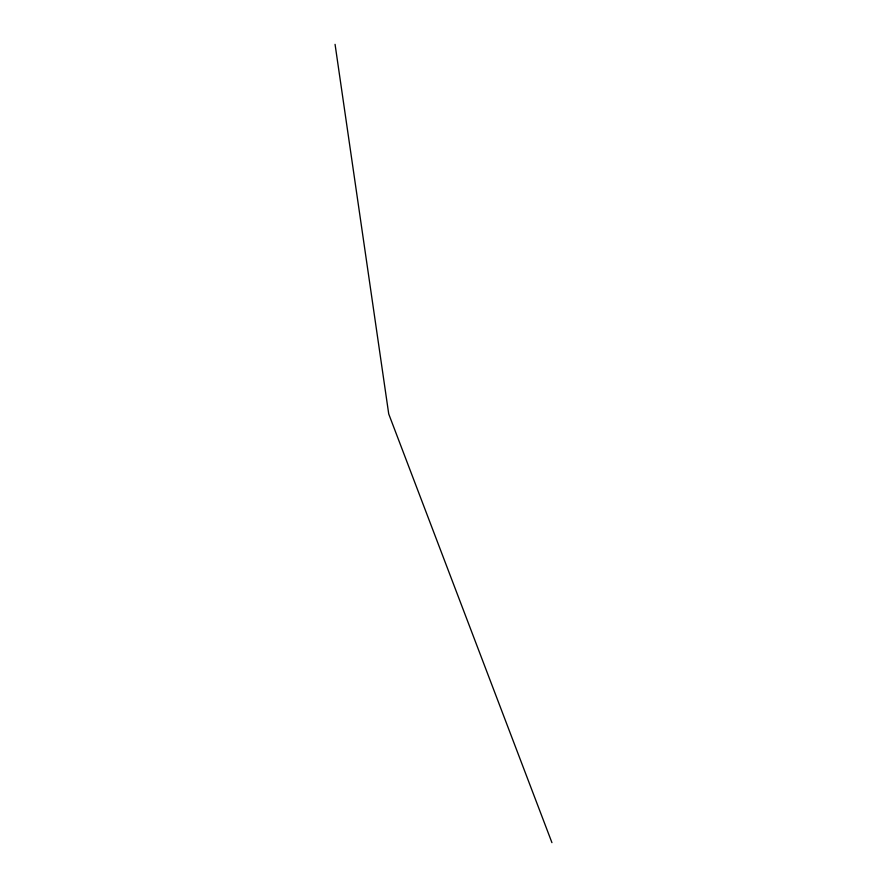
<?xml version="1.0" encoding="UTF-8"?>
<svg xmlns="http://www.w3.org/2000/svg" width="887" height="887" viewBox="0 0 887 887"><rect width="100%" height="100%" fill="white"/><g stroke="black" fill="none" stroke-linecap="round" stroke-linejoin="round"><path stroke-width="1.33" d="M551.936 842.65L388.728 413.963L335.064 44.35"/></g></svg>
